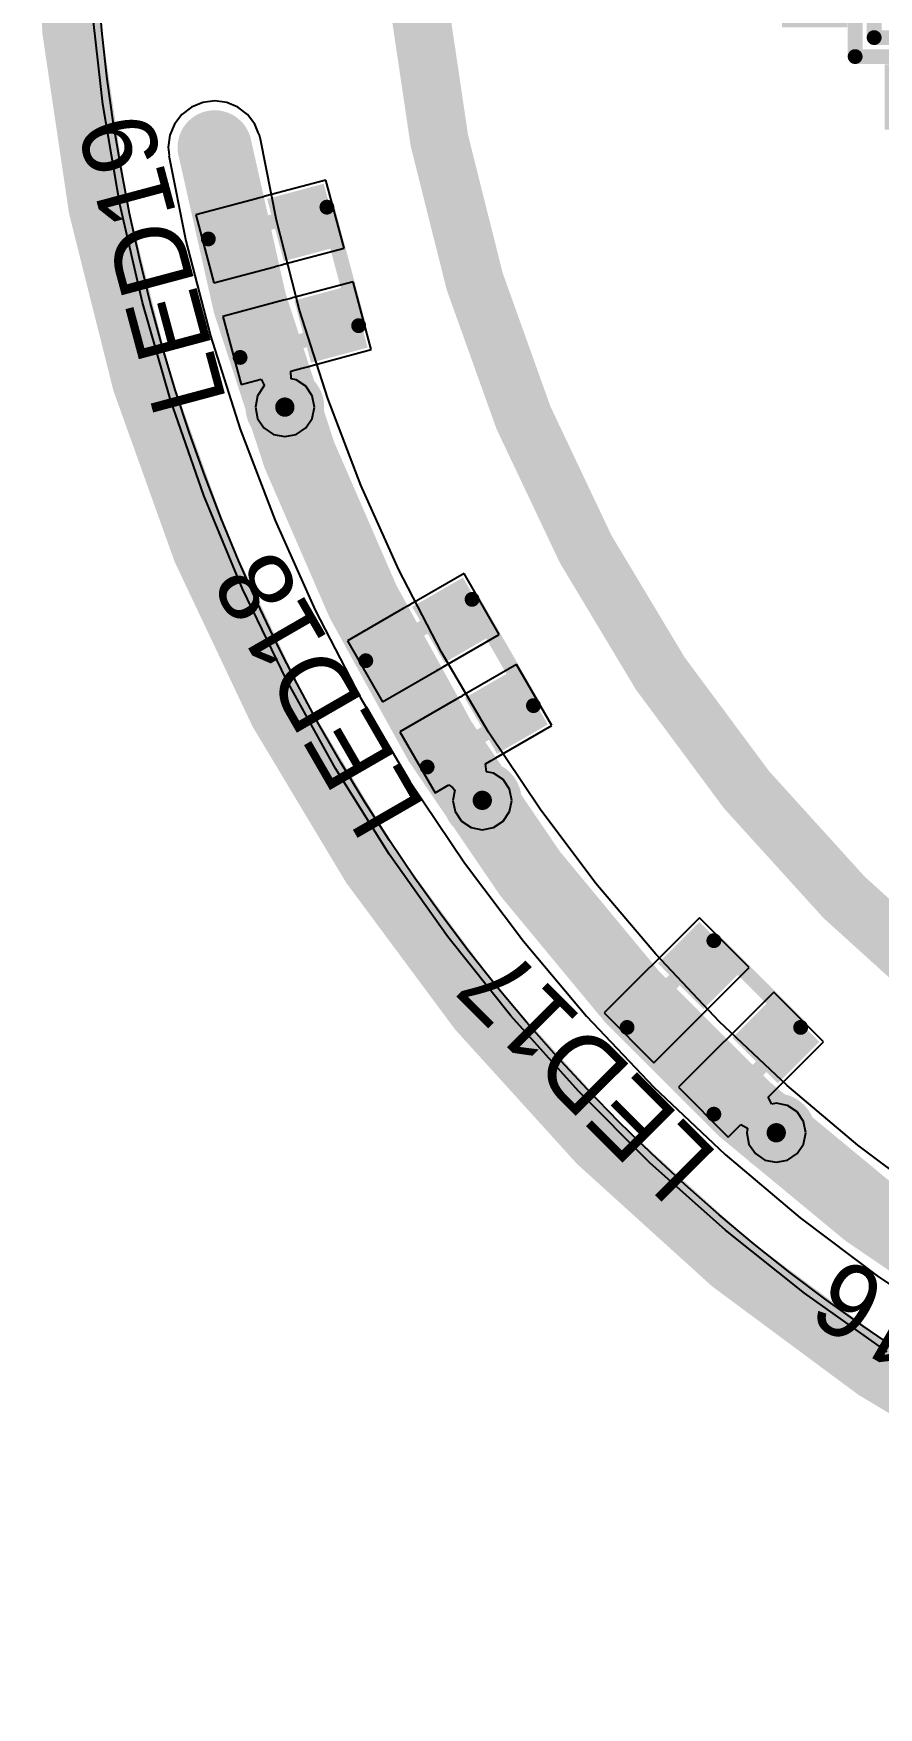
# Model space of a CAD drawing. Header units: millimetres. Extents: x 1.51 to 4.01, y 1.61 to 4.11.
# Drawn here: x 1.51 to 2.079, y 1.61 to 2.738 of the extents above; entities that cross this region are included whole.
import ezdxf

# ---------------------------------------------------------------- set-up
doc = ezdxf.new("R2010")
doc.units = ezdxf.units.MM
doc.header["$MEASUREMENT"] = 0
for name, color, linetype in [('BottomLayer', 5, 'Continuous'), ('BottomSolder', 6, 'Continuous'), ('InternalPlane1', 76, 'Continuous'), ('InternalPlane2', 16, 'Continuous'), ('Mechanical1', 6, 'Continuous'), ('Mechanical13', 56, 'Continuous'), ('Mechanical3', 76, 'Continuous'), ('MultiLayer', 9, 'Continuous'), ('TopLayer', 1, 'Continuous'), ('TopOverlay', 2, 'Continuous'), ('TopPaste', 8, 'Continuous'), ('TopSolder', 216, 'Continuous'), ('ViaHoleLayer', 16, 'Continuous')]:
    doc.layers.add(name, color=color, linetype=linetype)

# ---------------------------------------------------------------- blocks, each defined once
blk = doc.blocks.new('TQFP48_25')
at = {"layer": 'Mechanical13', "const_width": 0.01}
for points in [[(-0.1377953, -0.1377953), (-0.1377953, 0.1377953)], [(-0.1377953, 0.1377953), (0.1377953, 0.1377953)], [(0.1377953, -0.1377953), (0.1377953, 0.1377953)], [(-0.1377953, -0.1377953), (0.1377953, -0.1377953)]]:
    blk.add_lwpolyline(points, dxfattribs=at)
at = {"layer": 'Mechanical13', "const_width": 0.005}
for points in [[(-0.1402953, 0.1377953, 1), (-0.1352953, 0.1377953, 1)], [(-0.1402953, 0.1377953, 1), (-0.1352953, 0.1377953, 1)], [(0.1352953, 0.1377953, 1), (0.1402953, 0.1377953, 1)], [(0.1352953, 0.1377953, 1), (0.1402953, 0.1377953, 1)], [(-0.1402953, -0.1377953, 1), (-0.1352953, -0.1377953, 1)], [(-0.1402953, -0.1377953, 1), (-0.1352953, -0.1377953, 1)], [(0.1352953, -0.1377953, 1), (0.1402953, -0.1377953, 1)], [(0.1352953, -0.1377953, 1), (0.1402953, -0.1377953, 1)]]:
    blk.add_lwpolyline(points, format="xyb", close=True, dxfattribs=at)
at = {"layer": 'TopLayer'}
for points in [[(-0.116, 0.145), (-0.104, 0.145), (-0.116, 0.185), (-0.104, 0.185)], [(-0.096, 0.145), (-0.084, 0.145), (-0.096, 0.185), (-0.084, 0.185)], [(-0.076, 0.145), (-0.064, 0.145), (-0.076, 0.185), (-0.064, 0.185)], [(-0.056, 0.145), (-0.044, 0.145), (-0.056, 0.185), (-0.044, 0.185)], [(-0.036, 0.145), (-0.024, 0.145), (-0.036, 0.185), (-0.024, 0.185)], [(-0.016, 0.145), (-0.004, 0.145), (-0.016, 0.185), (-0.004, 0.185)], [(0.004, 0.145), (0.016, 0.145), (0.004, 0.185), (0.016, 0.185)], [(0.024, 0.145), (0.036, 0.145), (0.024, 0.185), (0.036, 0.185)], [(0.044, 0.145), (0.056, 0.145), (0.044, 0.185), (0.056, 0.185)], [(0.064, 0.145), (0.076, 0.145), (0.064, 0.185), (0.076, 0.185)], [(0.084, 0.145), (0.096, 0.145), (0.084, 0.185), (0.096, 0.185)], [(0.104, 0.145), (0.116, 0.145), (0.104, 0.185), (0.116, 0.185)], [(-0.145, 0.104), (-0.145, 0.116), (-0.185, 0.104), (-0.185, 0.116)], [(0.185, 0.104), (0.185, 0.116), (0.145, 0.104), (0.145, 0.116)], [(-0.145, 0.084), (-0.145, 0.096), (-0.185, 0.084), (-0.185, 0.096)], [(0.185, 0.084), (0.185, 0.096), (0.145, 0.084), (0.145, 0.096)], [(-0.145, 0.064), (-0.145, 0.076), (-0.185, 0.064), (-0.185, 0.076)], [(0.185, 0.064), (0.185, 0.076), (0.145, 0.064), (0.145, 0.076)], [(-0.145, 0.044), (-0.145, 0.056), (-0.185, 0.044), (-0.185, 0.056)], [(0.185, 0.044), (0.185, 0.056), (0.145, 0.044), (0.145, 0.056)], [(-0.145, 0.024), (-0.145, 0.036), (-0.185, 0.024), (-0.185, 0.036)], [(-0.0393701, -0.0393701), (0.0393701, -0.0393701), (-0.0393701, 0.0393701), (0.0393701, 0.0393701)], [(0.185, 0.024), (0.185, 0.036), (0.145, 0.024), (0.145, 0.036)], [(-0.145, 0.004), (-0.145, 0.016), (-0.185, 0.004), (-0.185, 0.016)], [(0.185, 0.004), (0.185, 0.016), (0.145, 0.004), (0.145, 0.016)], [(-0.145, -0.016), (-0.145, -0.004), (-0.185, -0.016), (-0.185, -0.004)], [(0.185, -0.016), (0.185, -0.004), (0.145, -0.016), (0.145, -0.004)], [(-0.145, -0.036), (-0.145, -0.024), (-0.185, -0.036), (-0.185, -0.024)], [(0.185, -0.036), (0.185, -0.024), (0.145, -0.036), (0.145, -0.024)], [(-0.145, -0.056), (-0.145, -0.044), (-0.185, -0.056), (-0.185, -0.044)], [(0.185, -0.056), (0.185, -0.044), (0.145, -0.056), (0.145, -0.044)], [(-0.145, -0.076), (-0.145, -0.064), (-0.185, -0.076), (-0.185, -0.064)], [(0.185, -0.076), (0.185, -0.064), (0.145, -0.076), (0.145, -0.064)], [(-0.145, -0.096), (-0.145, -0.084), (-0.185, -0.096), (-0.185, -0.084)], [(0.185, -0.096), (0.185, -0.084), (0.145, -0.096), (0.145, -0.084)], [(-0.145, -0.116), (-0.145, -0.104), (-0.185, -0.116), (-0.185, -0.104)], [(0.185, -0.116), (0.185, -0.104), (0.145, -0.116), (0.145, -0.104)], [(-0.116, -0.185), (-0.104, -0.185), (-0.116, -0.145), (-0.104, -0.145)], [(-0.096, -0.185), (-0.084, -0.185), (-0.096, -0.145), (-0.084, -0.145)], [(-0.076, -0.185), (-0.064, -0.185), (-0.076, -0.145), (-0.064, -0.145)], [(-0.056, -0.185), (-0.044, -0.185), (-0.056, -0.145), (-0.044, -0.145)], [(-0.036, -0.185), (-0.024, -0.185), (-0.036, -0.145), (-0.024, -0.145)], [(-0.016, -0.185), (-0.004, -0.185), (-0.016, -0.145), (-0.004, -0.145)], [(0.004, -0.185), (0.016, -0.185), (0.004, -0.145), (0.016, -0.145)], [(0.024, -0.185), (0.036, -0.185), (0.024, -0.145), (0.036, -0.145)], [(0.044, -0.185), (0.056, -0.185), (0.044, -0.145), (0.056, -0.145)], [(0.064, -0.185), (0.076, -0.185), (0.064, -0.145), (0.076, -0.145)], [(0.084, -0.185), (0.096, -0.185), (0.084, -0.145), (0.096, -0.145)], [(0.104, -0.185), (0.116, -0.185), (0.104, -0.145), (0.116, -0.145)]]:
    blk.add_solid(points, dxfattribs=at)
at = {"layer": 'TopOverlay', "const_width": 0.01}
for points in [[(-0.125, 0.085), (-0.085, 0.125)], [(-0.085, 0.125), (0.125, 0.125)], [(0.125, -0.125), (0.125, 0.125)], [(-0.125, -0.125), (-0.125, 0.085)], [(-0.125, -0.125), (0.125, -0.125)]]:
    blk.add_lwpolyline(points, dxfattribs=at)
at = {"layer": 'TopOverlay', "const_width": 0.005}
for points in [[(-0.0875, 0.125, 1), (-0.0825, 0.125, 1)], [(-0.0875, 0.125, 1), (-0.0825, 0.125, 1)], [(0.1225, 0.125, 1), (0.1275, 0.125, 1)], [(0.1225, 0.125, 1), (0.1275, 0.125, 1)], [(-0.1275, 0.085, 1), (-0.1225, 0.085, 1)], [(-0.1275, 0.085, 1), (-0.1225, 0.085, 1)], [(-0.1275, -0.125, 1), (-0.1225, -0.125, 1)], [(-0.1275, -0.125, 1), (-0.1225, -0.125, 1)], [(0.1225, -0.125, 1), (0.1275, -0.125, 1)], [(0.1225, -0.125, 1), (0.1275, -0.125, 1)]]:
    blk.add_lwpolyline(points, format="xyb", close=True, dxfattribs=at)
at = {"layer": 'TopPaste'}
for points in [[(-0.116, 0.145), (-0.104, 0.145), (-0.116, 0.185), (-0.104, 0.185)], [(-0.096, 0.145), (-0.084, 0.145), (-0.096, 0.185), (-0.084, 0.185)], [(-0.076, 0.145), (-0.064, 0.145), (-0.076, 0.185), (-0.064, 0.185)], [(-0.056, 0.145), (-0.044, 0.145), (-0.056, 0.185), (-0.044, 0.185)], [(-0.036, 0.145), (-0.024, 0.145), (-0.036, 0.185), (-0.024, 0.185)], [(-0.016, 0.145), (-0.004, 0.145), (-0.016, 0.185), (-0.004, 0.185)], [(0.004, 0.145), (0.016, 0.145), (0.004, 0.185), (0.016, 0.185)], [(0.024, 0.145), (0.036, 0.145), (0.024, 0.185), (0.036, 0.185)], [(0.044, 0.145), (0.056, 0.145), (0.044, 0.185), (0.056, 0.185)], [(0.064, 0.145), (0.076, 0.145), (0.064, 0.185), (0.076, 0.185)], [(0.084, 0.145), (0.096, 0.145), (0.084, 0.185), (0.096, 0.185)], [(0.104, 0.145), (0.116, 0.145), (0.104, 0.185), (0.116, 0.185)], [(-0.145, 0.104), (-0.145, 0.116), (-0.185, 0.104), (-0.185, 0.116)], [(0.185, 0.104), (0.185, 0.116), (0.145, 0.104), (0.145, 0.116)], [(-0.145, 0.084), (-0.145, 0.096), (-0.185, 0.084), (-0.185, 0.096)], [(0.185, 0.084), (0.185, 0.096), (0.145, 0.084), (0.145, 0.096)], [(-0.145, 0.064), (-0.145, 0.076), (-0.185, 0.064), (-0.185, 0.076)], [(0.185, 0.064), (0.185, 0.076), (0.145, 0.064), (0.145, 0.076)], [(-0.145, 0.044), (-0.145, 0.056), (-0.185, 0.044), (-0.185, 0.056)], [(0.185, 0.044), (0.185, 0.056), (0.145, 0.044), (0.145, 0.056)], [(-0.145, 0.024), (-0.145, 0.036), (-0.185, 0.024), (-0.185, 0.036)], [(-0.0393701, -0.0393701), (0.0393701, -0.0393701), (-0.0393701, 0.0393701), (0.0393701, 0.0393701)], [(0.185, 0.024), (0.185, 0.036), (0.145, 0.024), (0.145, 0.036)], [(-0.145, 0.004), (-0.145, 0.016), (-0.185, 0.004), (-0.185, 0.016)], [(0.185, 0.004), (0.185, 0.016), (0.145, 0.004), (0.145, 0.016)], [(-0.145, -0.016), (-0.145, -0.004), (-0.185, -0.016), (-0.185, -0.004)], [(0.185, -0.016), (0.185, -0.004), (0.145, -0.016), (0.145, -0.004)], [(-0.145, -0.036), (-0.145, -0.024), (-0.185, -0.036), (-0.185, -0.024)], [(0.185, -0.036), (0.185, -0.024), (0.145, -0.036), (0.145, -0.024)], [(-0.145, -0.056), (-0.145, -0.044), (-0.185, -0.056), (-0.185, -0.044)], [(0.185, -0.056), (0.185, -0.044), (0.145, -0.056), (0.145, -0.044)], [(-0.145, -0.076), (-0.145, -0.064), (-0.185, -0.076), (-0.185, -0.064)], [(0.185, -0.076), (0.185, -0.064), (0.145, -0.076), (0.145, -0.064)], [(-0.145, -0.096), (-0.145, -0.084), (-0.185, -0.096), (-0.185, -0.084)], [(0.185, -0.096), (0.185, -0.084), (0.145, -0.096), (0.145, -0.084)], [(-0.145, -0.116), (-0.145, -0.104), (-0.185, -0.116), (-0.185, -0.104)], [(0.185, -0.116), (0.185, -0.104), (0.145, -0.116), (0.145, -0.104)], [(-0.116, -0.185), (-0.104, -0.185), (-0.116, -0.145), (-0.104, -0.145)], [(-0.096, -0.185), (-0.084, -0.185), (-0.096, -0.145), (-0.084, -0.145)], [(-0.076, -0.185), (-0.064, -0.185), (-0.076, -0.145), (-0.064, -0.145)], [(-0.056, -0.185), (-0.044, -0.185), (-0.056, -0.145), (-0.044, -0.145)], [(-0.036, -0.185), (-0.024, -0.185), (-0.036, -0.145), (-0.024, -0.145)], [(-0.016, -0.185), (-0.004, -0.185), (-0.016, -0.145), (-0.004, -0.145)], [(0.004, -0.185), (0.016, -0.185), (0.004, -0.145), (0.016, -0.145)], [(0.024, -0.185), (0.036, -0.185), (0.024, -0.145), (0.036, -0.145)], [(0.044, -0.185), (0.056, -0.185), (0.044, -0.145), (0.056, -0.145)], [(0.064, -0.185), (0.076, -0.185), (0.064, -0.145), (0.076, -0.145)], [(0.084, -0.185), (0.096, -0.185), (0.084, -0.145), (0.096, -0.145)], [(0.104, -0.185), (0.116, -0.185), (0.104, -0.145), (0.116, -0.145)]]:
    blk.add_solid(points, dxfattribs=at)
at = {"layer": 'TopSolder'}
for points in [[(-0.118, 0.143), (-0.102, 0.143), (-0.118, 0.187), (-0.102, 0.187)], [(-0.098, 0.143), (-0.082, 0.143), (-0.098, 0.187), (-0.082, 0.187)], [(-0.078, 0.143), (-0.062, 0.143), (-0.078, 0.187), (-0.062, 0.187)], [(-0.058, 0.143), (-0.042, 0.143), (-0.058, 0.187), (-0.042, 0.187)], [(-0.038, 0.143), (-0.022, 0.143), (-0.038, 0.187), (-0.022, 0.187)], [(-0.018, 0.143), (-0.002, 0.143), (-0.018, 0.187), (-0.002, 0.187)], [(0.002, 0.143), (0.018, 0.143), (0.002, 0.187), (0.018, 0.187)], [(0.022, 0.143), (0.038, 0.143), (0.022, 0.187), (0.038, 0.187)], [(0.042, 0.143), (0.058, 0.143), (0.042, 0.187), (0.058, 0.187)], [(0.062, 0.143), (0.078, 0.143), (0.062, 0.187), (0.078, 0.187)], [(0.082, 0.143), (0.098, 0.143), (0.082, 0.187), (0.098, 0.187)], [(0.102, 0.143), (0.118, 0.143), (0.102, 0.187), (0.118, 0.187)], [(-0.143, 0.102), (-0.143, 0.118), (-0.187, 0.102), (-0.187, 0.118)], [(0.187, 0.102), (0.187, 0.118), (0.143, 0.102), (0.143, 0.118)], [(-0.143, 0.082), (-0.143, 0.098), (-0.187, 0.082), (-0.187, 0.098)], [(0.187, 0.082), (0.187, 0.098), (0.143, 0.082), (0.143, 0.098)], [(-0.143, 0.062), (-0.143, 0.078), (-0.187, 0.062), (-0.187, 0.078)], [(0.187, 0.062), (0.187, 0.078), (0.143, 0.062), (0.143, 0.078)], [(-0.143, 0.042), (-0.143, 0.058), (-0.187, 0.042), (-0.187, 0.058)], [(0.187, 0.042), (0.187, 0.058), (0.143, 0.042), (0.143, 0.058)], [(-0.143, 0.022), (-0.143, 0.038), (-0.187, 0.022), (-0.187, 0.038)], [(-0.0433701, -0.0433701), (0.0433701, -0.0433701), (-0.0433701, 0.0433701), (0.0433701, 0.0433701)], [(0.187, 0.022), (0.187, 0.038), (0.143, 0.022), (0.143, 0.038)], [(-0.143, 0.002), (-0.143, 0.018), (-0.187, 0.002), (-0.187, 0.018)], [(0.187, 0.002), (0.187, 0.018), (0.143, 0.002), (0.143, 0.018)], [(-0.143, -0.018), (-0.143, -0.002), (-0.187, -0.018), (-0.187, -0.002)], [(0.187, -0.018), (0.187, -0.002), (0.143, -0.018), (0.143, -0.002)], [(-0.143, -0.038), (-0.143, -0.022), (-0.187, -0.038), (-0.187, -0.022)], [(0.187, -0.038), (0.187, -0.022), (0.143, -0.038), (0.143, -0.022)], [(-0.143, -0.058), (-0.143, -0.042), (-0.187, -0.058), (-0.187, -0.042)], [(0.187, -0.058), (0.187, -0.042), (0.143, -0.058), (0.143, -0.042)], [(-0.143, -0.078), (-0.143, -0.062), (-0.187, -0.078), (-0.187, -0.062)], [(0.187, -0.078), (0.187, -0.062), (0.143, -0.078), (0.143, -0.062)], [(-0.143, -0.098), (-0.143, -0.082), (-0.187, -0.098), (-0.187, -0.082)], [(0.187, -0.098), (0.187, -0.082), (0.143, -0.098), (0.143, -0.082)], [(-0.143, -0.118), (-0.143, -0.102), (-0.187, -0.118), (-0.187, -0.102)], [(0.187, -0.118), (0.187, -0.102), (0.143, -0.118), (0.143, -0.102)], [(-0.118, -0.187), (-0.102, -0.187), (-0.118, -0.143), (-0.102, -0.143)], [(-0.098, -0.187), (-0.082, -0.187), (-0.098, -0.143), (-0.082, -0.143)], [(-0.078, -0.187), (-0.062, -0.187), (-0.078, -0.143), (-0.062, -0.143)], [(-0.058, -0.187), (-0.042, -0.187), (-0.058, -0.143), (-0.042, -0.143)], [(-0.038, -0.187), (-0.022, -0.187), (-0.038, -0.143), (-0.022, -0.143)], [(-0.018, -0.187), (-0.002, -0.187), (-0.018, -0.143), (-0.002, -0.143)], [(0.002, -0.187), (0.018, -0.187), (0.002, -0.143), (0.018, -0.143)], [(0.022, -0.187), (0.038, -0.187), (0.022, -0.143), (0.038, -0.143)], [(0.042, -0.187), (0.058, -0.187), (0.042, -0.143), (0.058, -0.143)], [(0.062, -0.187), (0.078, -0.187), (0.062, -0.143), (0.078, -0.143)], [(0.082, -0.187), (0.098, -0.187), (0.082, -0.143), (0.098, -0.143)], [(0.102, -0.187), (0.118, -0.187), (0.102, -0.143), (0.118, -0.143)]]:
    blk.add_solid(points, dxfattribs=at)
blk = doc.blocks.new('LTSN_N213EGBW_43')
at = {"layer": 'Mechanical13', "const_width": 0.01}
for points in [[(-0.0413386, 0.0413386), (-0.0413386, -0.0413386)], [(-0.0413386, 0.0413386), (0.0413386, 0.0413386)], [(0.0413386, 0.0413386), (0.0413386, -0.0413386)], [(-0.0413386, -0.0413386), (0.0413386, -0.0413386)]]:
    blk.add_lwpolyline(points, dxfattribs=at)
at = {"layer": 'Mechanical13', "const_width": 0.005}
for points in [[(-0.0438386, 0.0413386, 1), (-0.0388386, 0.0413386, 1)], [(-0.0438386, 0.0413386, 1), (-0.0388386, 0.0413386, 1)], [(0.0388386, 0.0413386, 1), (0.0438386, 0.0413386, 1)], [(0.0388386, 0.0413386, 1), (0.0438386, 0.0413386, 1)], [(-0.0438386, -0.0413386, 1), (-0.0388386, -0.0413386, 1)], [(-0.0438386, -0.0413386, 1), (-0.0388386, -0.0413386, 1)], [(0.0388386, -0.0413386, 1), (0.0438386, -0.0413386, 1)], [(0.0388386, -0.0413386, 1), (0.0438386, -0.0413386, 1)]]:
    blk.add_lwpolyline(points, format="xyb", close=True, dxfattribs=at)
at = {"layer": 'TopLayer'}
for points in [[(-0.03937, 0.0177166), (-0.007874, 0.0177166), (-0.03937, 0.0531496), (-0.007874, 0.0531496)], [(0.03937, 0.0531496), (0.007874, 0.0531496), (0.03937, 0.0177166), (0.007874, 0.0177166)], [(-0.007874, -0.0177166), (-0.03937, -0.0177166), (-0.007874, -0.0531496), (-0.03937, -0.0531496)], [(0.03937, -0.0177166), (0.007874, -0.0177166), (0.03937, -0.0531496), (0.007874, -0.0531496)]]:
    blk.add_solid(points, dxfattribs=at)
at = {"layer": 'TopPaste'}
for points in [[(-0.03937, 0.0177166), (-0.007874, 0.0177166), (-0.03937, 0.0531496), (-0.007874, 0.0531496)], [(0.03937, 0.0531496), (0.007874, 0.0531496), (0.03937, 0.0177166), (0.007874, 0.0177166)], [(-0.007874, -0.0177166), (-0.03937, -0.0177166), (-0.007874, -0.0531496), (-0.03937, -0.0531496)], [(0.03937, -0.0177166), (0.007874, -0.0177166), (0.03937, -0.0531496), (0.007874, -0.0531496)]]:
    blk.add_solid(points, dxfattribs=at)
at = {"layer": 'TopSolder'}
for points in [[(-0.04337, 0.0137166), (-0.003874, 0.0137166), (-0.04337, 0.0571496), (-0.003874, 0.0571496)], [(0.04337, 0.0571496), (0.003874, 0.0571496), (0.04337, 0.0137166), (0.003874, 0.0137166)], [(-0.003874, -0.0137166), (-0.04337, -0.0137166), (-0.003874, -0.0571496), (-0.04337, -0.0571496)], [(0.04337, -0.0137166), (0.003874, -0.0137166), (0.04337, -0.0571496), (0.003874, -0.0571496)]]:
    blk.add_solid(points, dxfattribs=at)
blk = doc.blocks.new('LTSN_N213EGBW_44')
at = {"layer": 'Mechanical13', "const_width": 0.01}
for points in [[(-0.0413386, 0.0413386), (-0.0413386, -0.0413386)], [(-0.0413386, 0.0413386), (0.0413386, 0.0413386)], [(0.0413386, 0.0413386), (0.0413386, -0.0413386)], [(-0.0413386, -0.0413386), (0.0413386, -0.0413386)]]:
    blk.add_lwpolyline(points, dxfattribs=at)
at = {"layer": 'Mechanical13', "const_width": 0.005}
for points in [[(-0.0438386, 0.0413386, 1), (-0.0388386, 0.0413386, 1)], [(-0.0438386, 0.0413386, 1), (-0.0388386, 0.0413386, 1)], [(0.0388386, 0.0413386, 1), (0.0438386, 0.0413386, 1)], [(0.0388386, 0.0413386, 1), (0.0438386, 0.0413386, 1)], [(-0.0438386, -0.0413386, 1), (-0.0388386, -0.0413386, 1)], [(-0.0438386, -0.0413386, 1), (-0.0388386, -0.0413386, 1)], [(0.0388386, -0.0413386, 1), (0.0438386, -0.0413386, 1)], [(0.0388386, -0.0413386, 1), (0.0438386, -0.0413386, 1)]]:
    blk.add_lwpolyline(points, format="xyb", close=True, dxfattribs=at)
at = {"layer": 'TopLayer'}
for points in [[(-0.03937, 0.0177166), (-0.007874, 0.0177166), (-0.03937, 0.0531496), (-0.007874, 0.0531496)], [(0.03937, 0.0531496), (0.007874, 0.0531496), (0.03937, 0.0177166), (0.007874, 0.0177166)], [(-0.007874, -0.0177166), (-0.03937, -0.0177166), (-0.007874, -0.0531496), (-0.03937, -0.0531496)], [(0.03937, -0.0177166), (0.007874, -0.0177166), (0.03937, -0.0531496), (0.007874, -0.0531496)]]:
    blk.add_solid(points, dxfattribs=at)
at = {"layer": 'TopPaste'}
for points in [[(-0.03937, 0.0177166), (-0.007874, 0.0177166), (-0.03937, 0.0531496), (-0.007874, 0.0531496)], [(0.03937, 0.0531496), (0.007874, 0.0531496), (0.03937, 0.0177166), (0.007874, 0.0177166)], [(-0.007874, -0.0177166), (-0.03937, -0.0177166), (-0.007874, -0.0531496), (-0.03937, -0.0531496)], [(0.03937, -0.0177166), (0.007874, -0.0177166), (0.03937, -0.0531496), (0.007874, -0.0531496)]]:
    blk.add_solid(points, dxfattribs=at)
at = {"layer": 'TopSolder'}
for points in [[(-0.04337, 0.0137166), (-0.003874, 0.0137166), (-0.04337, 0.0571496), (-0.003874, 0.0571496)], [(0.04337, 0.0571496), (0.003874, 0.0571496), (0.04337, 0.0137166), (0.003874, 0.0137166)], [(-0.003874, -0.0137166), (-0.04337, -0.0137166), (-0.003874, -0.0571496), (-0.04337, -0.0571496)], [(0.04337, -0.0137166), (0.003874, -0.0137166), (0.04337, -0.0571496), (0.003874, -0.0571496)]]:
    blk.add_solid(points, dxfattribs=at)
blk = doc.blocks.new('LTSN_N213EGBW_45')
at = {"layer": 'Mechanical13', "const_width": 0.01}
for points in [[(-0.0413386, 0.0413386), (-0.0413386, -0.0413386)], [(-0.0413386, 0.0413386), (0.0413386, 0.0413386)], [(0.0413386, 0.0413386), (0.0413386, -0.0413386)], [(-0.0413386, -0.0413386), (0.0413386, -0.0413386)]]:
    blk.add_lwpolyline(points, dxfattribs=at)
at = {"layer": 'Mechanical13', "const_width": 0.005}
for points in [[(-0.0438386, 0.0413386, 1), (-0.0388386, 0.0413386, 1)], [(-0.0438386, 0.0413386, 1), (-0.0388386, 0.0413386, 1)], [(0.0388386, 0.0413386, 1), (0.0438386, 0.0413386, 1)], [(0.0388386, 0.0413386, 1), (0.0438386, 0.0413386, 1)], [(-0.0438386, -0.0413386, 1), (-0.0388386, -0.0413386, 1)], [(-0.0438386, -0.0413386, 1), (-0.0388386, -0.0413386, 1)], [(0.0388386, -0.0413386, 1), (0.0438386, -0.0413386, 1)], [(0.0388386, -0.0413386, 1), (0.0438386, -0.0413386, 1)]]:
    blk.add_lwpolyline(points, format="xyb", close=True, dxfattribs=at)
at = {"layer": 'TopLayer'}
for points in [[(-0.03937, 0.0177166), (-0.007874, 0.0177166), (-0.03937, 0.0531496), (-0.007874, 0.0531496)], [(0.03937, 0.0531496), (0.007874, 0.0531496), (0.03937, 0.0177166), (0.007874, 0.0177166)], [(-0.007874, -0.0177166), (-0.03937, -0.0177166), (-0.007874, -0.0531496), (-0.03937, -0.0531496)], [(0.03937, -0.0177166), (0.007874, -0.0177166), (0.03937, -0.0531496), (0.007874, -0.0531496)]]:
    blk.add_solid(points, dxfattribs=at)
at = {"layer": 'TopPaste'}
for points in [[(-0.03937, 0.0177166), (-0.007874, 0.0177166), (-0.03937, 0.0531496), (-0.007874, 0.0531496)], [(0.03937, 0.0531496), (0.007874, 0.0531496), (0.03937, 0.0177166), (0.007874, 0.0177166)], [(-0.007874, -0.0177166), (-0.03937, -0.0177166), (-0.007874, -0.0531496), (-0.03937, -0.0531496)], [(0.03937, -0.0177166), (0.007874, -0.0177166), (0.03937, -0.0531496), (0.007874, -0.0531496)]]:
    blk.add_solid(points, dxfattribs=at)
at = {"layer": 'TopSolder'}
for points in [[(-0.04337, 0.0137166), (-0.003874, 0.0137166), (-0.04337, 0.0571496), (-0.003874, 0.0571496)], [(0.04337, 0.0571496), (0.003874, 0.0571496), (0.04337, 0.0137166), (0.003874, 0.0137166)], [(-0.003874, -0.0137166), (-0.04337, -0.0137166), (-0.003874, -0.0571496), (-0.04337, -0.0571496)], [(0.04337, -0.0137166), (0.003874, -0.0137166), (0.04337, -0.0571496), (0.003874, -0.0571496)]]:
    blk.add_solid(points, dxfattribs=at)

msp = doc.modelspace()

# ---------------------------------------------------------------- linework, layer by layer
at = {"layer": 'BottomLayer'}
for p, q in [((1.5564354, 2.6900851), (1.5488017, 2.7578367)), ((1.5678562, 2.6228675), (1.5564354, 2.6900851)), ((1.6161022, 2.688135), (1.6096265, 2.6831661)), ((1.6236434, 2.6912587), (1.6161022, 2.688135)), ((1.631736, 2.6923241), (1.6236434, 2.6912587)), ((1.6398286, 2.6912587), (1.631736, 2.6923241)), ((1.6473698, 2.688135), (1.6398286, 2.6912587)), ((1.6538455, 2.6831661), (1.6473698, 2.688135)), ((1.6046576, 2.6766904), (1.6015339, 2.6691492)), ((1.6096265, 2.6831661), (1.6046576, 2.6766904)), ((1.6588144, 2.6766904), (1.6538455, 2.6831661)), ((1.661134, 2.6710904), (1.6588144, 2.6766904)), ((1.6015339, 2.6691492), (1.6004685, 2.6610566)), ((1.6619382, 2.6691492), (1.661134, 2.6710904)), ((1.6624965, 2.6664804), (1.6619382, 2.6691492)), ((1.6624963, 2.6664803), (1.6624965, 2.6664804)), ((1.6733377, 2.6119764), (1.6624963, 2.6664803)), ((1.6004685, 2.6610566), (1.6011779, 2.6556684)), ((1.6011779, 2.6556684), (1.6009311, 2.6556249)), ((1.6009311, 2.6556249), (1.6123808, 2.5980634)), ((1.5830274, 2.5563982), (1.5678562, 2.6228675)), ((1.6889541, 2.551437), (1.6733377, 2.6119764)), ((1.6123808, 2.5980634), (1.6288731, 2.534128)), ((1.6019025, 2.4908811), (1.5830274, 2.5563982)), ((1.7079403, 2.4918684), (1.6889541, 2.551437)), ((1.6288731, 2.534128), (1.6489244, 2.4712178)), ((1.6244213, 2.426526), (1.6019025, 2.4908811)), ((1.7302367, 2.4334581), (1.7079403, 2.4918684)), ((1.6489244, 2.4712178), (1.6724715, 2.4095309)), ((1.6505125, 2.3635365), (1.6244213, 2.426526)), ((1.7557731, 2.3763898), (1.7302367, 2.4334581)), ((1.6724715, 2.4095309), (1.6994404, 2.3492614)), ((1.7844691, 2.3208432), (1.7557731, 2.3763898)), ((1.6800949, 2.302108), (1.6505125, 2.3635365)), ((1.6994404, 2.3492614), (1.7297462, 2.2905988)), ((1.8162346, 2.2669929), (1.7844691, 2.3208432)), ((1.7130754, 2.2424342), (1.6800949, 2.302108)), ((1.7297462, 2.2905988), (1.7632935, 2.2337278)), ((1.8509695, 2.2150085), (1.8162346, 2.2669929)), ((1.7493491, 2.1847049), (1.7130754, 2.2424342)), ((1.7632935, 2.2337278), (1.7999769, 2.1788273)), ((1.8885645, 2.1650534), (1.8509695, 2.2150085)), ((1.7888033, 2.1290994), (1.7493491, 2.1847049)), ((1.7999769, 2.1788273), (1.8396808, 2.12607)), ((1.9289014, 2.1172849), (1.8885645, 2.1650534)), ((1.8313137, 2.0757932), (1.7888033, 2.1290994)), ((1.8396808, 2.12607), (1.8822804, 2.0756219)), ((1.9718533, 2.0718533), (1.9289014, 2.1172849)), ((1.8767443, 2.0249563), (1.8313137, 2.0757932)), ((1.8822804, 2.0756219), (1.9276417, 2.0276417)), ((2.0172849, 2.0289014), (1.9718533, 2.0718533)), ((1.9249554, 1.9767451), (1.8767443, 2.0249563)), ((1.9276417, 2.0276417), (1.9756219, 1.9822804)), ((2.0650534, 1.9885645), (2.0172849, 2.0289014)), ((2.1150085, 1.9509695), (2.0650534, 1.9885645)), ((1.9757932, 1.9313137), (1.9249554, 1.9767451)), ((1.9756219, 1.9822804), (2.02607, 1.9396808)), ((2.0290997, 1.8888032), (1.9757932, 1.9313137)), ((2.02607, 1.9396808), (2.0788273, 1.8999769)), ((2.0788273, 1.8999769), (2.1337278, 1.8632935)), ((2.0847041, 1.8493497), (2.0290997, 1.8888032))]:
    msp.add_line(p, q, dxfattribs=at)
at = {"layer": 'BottomLayer', "const_width": 0.05}
msp.add_lwpolyline([(2.5610566, 1.731736, -0.3152987888790466), (1.631736, 2.6610566)], format="xyb", dxfattribs=at)
at = {"layer": 'BottomLayer'}
for points, const_width in [([(1.619236, 2.6610566, 1), (1.644236, 2.6610566, 1)], 0.025), ([(1.67225, 2.486, 1), (1.68575, 2.486, 1)], 0.0135), ([(1.80525, 2.221, 1), (1.81875, 2.221, 1)], 0.0135), ([(2.00325, 1.997, 1), (2.01675, 1.997, 1)], 0.0135)]:
    msp.add_lwpolyline(points, format="xyb", close=True, dxfattribs=dict(at, const_width=const_width))
at = {"layer": 'BottomSolder', "const_width": 0.0175}
for points in [[(1.67025, 2.486, 1), (1.68775, 2.486, 1)], [(1.80325, 2.221, 1), (1.82075, 2.221, 1)], [(2.00125, 1.997, 1), (2.01875, 1.997, 1)]]:
    msp.add_lwpolyline(points, format="xyb", close=True, dxfattribs=at)
at = {"layer": 'InternalPlane1'}
for p, q in [((1.5558976, 2.7375548), (1.5531822, 2.7680972)), ((1.5593859, 2.7070909), (1.5558976, 2.7375548)), ((1.5636448, 2.6767251), (1.5593859, 2.7070909)), ((1.5686716, 2.646477), (1.5636448, 2.6767251)), ((1.5744631, 2.616366), (1.5686716, 2.646477)), ((1.5810154, 2.5864113), (1.5744631, 2.616366)), ((1.5883245, 2.5566322), (1.5810154, 2.5864113)), ((1.5963857, 2.5270478), (1.5883245, 2.5566322)), ((1.6051937, 2.4976772), (1.5963857, 2.5270478)), ((1.6147429, 2.4685391), (1.6051937, 2.4976772)), ((1.6250272, 2.4396523), (1.6147429, 2.4685391)), ((1.63604, 2.4110352), (1.6250272, 2.4396523)), ((1.6477742, 2.3827063), (1.63604, 2.4110352)), ((1.6602223, 2.3546838), (1.6477742, 2.3827063)), ((1.6733763, 2.3269856), (1.6602223, 2.3546838)), ((1.6872277, 2.2996296), (1.6733763, 2.3269856)), ((1.7017677, 2.2726332), (1.6872277, 2.2996296)), ((1.7169869, 2.2460138), (1.7017677, 2.2726332)), ((1.7328756, 2.2197885), (1.7169869, 2.2460138)), ((1.7494235, 2.1939741), (1.7328756, 2.2197885)), ((1.7666201, 2.1685872), (1.7494235, 2.1939741)), ((1.7844542, 2.143644), (1.7666201, 2.1685872)), ((1.8029146, 2.1191607), (1.7844542, 2.143644)), ((1.8219892, 2.0951529), (1.8029146, 2.1191607)), ((1.8416659, 2.071636), (1.8219892, 2.0951529)), ((1.861932, 2.0486251), (1.8416659, 2.071636)), ((1.8827745, 2.026135), (1.861932, 2.0486251)), ((1.9041801, 2.0041801), (1.8827745, 2.026135)), ((1.926135, 1.9827745), (1.9041801, 2.0041801)), ((1.9486251, 1.961932), (1.926135, 1.9827745)), ((1.971636, 1.9416659), (1.9486251, 1.961932)), ((1.9951529, 1.9219892), (1.971636, 1.9416659)), ((2.0191607, 1.9029146), (1.9951529, 1.9219892)), ((2.043644, 1.8844542), (2.0191607, 1.9029146)), ((2.0685872, 1.8666201), (2.043644, 1.8844542)), ((2.0939741, 1.8494235), (2.0685872, 1.8666201))]:
    msp.add_line(p, q, dxfattribs=at)
at = {"layer": 'InternalPlane1', "const_width": 0.04}
msp.add_lwpolyline([(2.76, 1.629685, -0.414213562372877), (1.529685, 2.86)], format="xyb", dxfattribs=at)
at = {"layer": 'InternalPlane1', "const_width": 0.0265}
for points in [[(1.66575, 2.486, 1), (1.69225, 2.486, 1)], [(1.79875, 2.221, 1), (1.82525, 2.221, 1)], [(1.99675, 1.997, 1), (2.02325, 1.997, 1)]]:
    msp.add_lwpolyline(points, format="xyb", close=True, dxfattribs=at)
at = {"layer": 'InternalPlane2'}
for p, q in [((1.5558976, 2.7375548), (1.5531822, 2.7680972)), ((1.5593859, 2.7070909), (1.5558976, 2.7375548)), ((1.5636448, 2.6767251), (1.5593859, 2.7070909)), ((1.5686716, 2.646477), (1.5636448, 2.6767251)), ((1.5744631, 2.616366), (1.5686716, 2.646477)), ((1.5810154, 2.5864113), (1.5744631, 2.616366)), ((1.5883245, 2.5566322), (1.5810154, 2.5864113)), ((1.5963857, 2.5270478), (1.5883245, 2.5566322)), ((1.6051937, 2.4976772), (1.5963857, 2.5270478)), ((1.6147429, 2.4685391), (1.6051937, 2.4976772)), ((1.6250272, 2.4396523), (1.6147429, 2.4685391)), ((1.63604, 2.4110352), (1.6250272, 2.4396523)), ((1.6477742, 2.3827063), (1.63604, 2.4110352)), ((1.6602223, 2.3546838), (1.6477742, 2.3827063)), ((1.6733763, 2.3269856), (1.6602223, 2.3546838)), ((1.6872277, 2.2996296), (1.6733763, 2.3269856)), ((1.7017677, 2.2726332), (1.6872277, 2.2996296)), ((1.7169869, 2.2460138), (1.7017677, 2.2726332)), ((1.7328756, 2.2197885), (1.7169869, 2.2460138)), ((1.7494235, 2.1939741), (1.7328756, 2.2197885)), ((1.7666201, 2.1685872), (1.7494235, 2.1939741)), ((1.7844542, 2.143644), (1.7666201, 2.1685872)), ((1.8029146, 2.1191607), (1.7844542, 2.143644)), ((1.8219892, 2.0951529), (1.8029146, 2.1191607)), ((1.8416659, 2.071636), (1.8219892, 2.0951529)), ((1.861932, 2.0486251), (1.8416659, 2.071636)), ((1.8827745, 2.026135), (1.861932, 2.0486251)), ((1.9041801, 2.0041801), (1.8827745, 2.026135)), ((1.926135, 1.9827745), (1.9041801, 2.0041801)), ((1.9486251, 1.961932), (1.926135, 1.9827745)), ((1.971636, 1.9416659), (1.9486251, 1.961932)), ((1.9951529, 1.9219892), (1.971636, 1.9416659)), ((2.0191607, 1.9029146), (1.9951529, 1.9219892)), ((2.043644, 1.8844542), (2.0191607, 1.9029146)), ((2.0685872, 1.8666201), (2.043644, 1.8844542)), ((2.0939741, 1.8494235), (2.0685872, 1.8666201))]:
    msp.add_line(p, q, dxfattribs=at)
at = {"layer": 'InternalPlane2', "const_width": 0.04}
msp.add_lwpolyline([(2.76, 1.629685, -0.414213562372877), (1.529685, 2.86)], format="xyb", dxfattribs=at)
at = {"layer": 'InternalPlane2', "const_width": 0.0265}
for points in [[(1.66575, 2.486, 1), (1.69225, 2.486, 1)], [(1.79875, 2.221, 1), (1.82525, 2.221, 1)], [(1.99675, 1.997, 1), (2.02325, 1.997, 1)]]:
    msp.add_lwpolyline(points, format="xyb", close=True, dxfattribs=at)
at = {"layer": 'Mechanical1', "const_width": 0.01}
msp.add_lwpolyline([(3.990315, 2.86, 1), (1.529685, 2.86, 1)], format="xyb", close=True, dxfattribs=at)
at = {"layer": 'Mechanical3', "const_width": 0.0393701}
msp.add_lwpolyline([(3.756063, 2.86, 1), (1.763937, 2.86, 1)], format="xyb", close=True, dxfattribs=at)
at = {"layer": 'MultiLayer', "const_width": 0.0135}
for points in [[(1.67225, 2.486, 1), (1.68575, 2.486, 1)], [(1.80525, 2.221, 1), (1.81875, 2.221, 1)], [(2.00325, 1.997, 1), (2.01675, 1.997, 1)]]:
    msp.add_lwpolyline(points, format="xyb", close=True, dxfattribs=at)
at = {"layer": 'TopLayer'}
for p, q in [((1.5564354, 2.6900851), (1.5488017, 2.7578367)), ((1.5678562, 2.6228675), (1.5564354, 2.6900851)), ((1.706602, 2.6389791), (1.6657975, 2.6280456)), ((1.7188785, 2.5931623), (1.706602, 2.6389791)), ((1.5830274, 2.5563982), (1.5678562, 2.6228675)), ((1.6597584, 2.6264274), (1.6189539, 2.6154938)), ((1.6609678, 2.6267515), (1.6597584, 2.6264274)), ((1.6645881, 2.6277216), (1.6609678, 2.6267515)), ((1.6657975, 2.6280456), (1.6645881, 2.6277216)), ((1.6189539, 2.6154938), (1.6312304, 2.569677)), ((1.678074, 2.5822287), (1.7188785, 2.5931623)), ((1.6312304, 2.569677), (1.6720349, 2.5806106)), ((1.6720349, 2.5806106), (1.6732443, 2.5809345)), ((1.6732443, 2.5809345), (1.6768646, 2.5819046)), ((1.6768646, 2.5819046), (1.678074, 2.5822287)), ((1.7249436, 2.5705276), (1.6841391, 2.5595941)), ((1.7372201, 2.5247108), (1.7249436, 2.5705276)), ((1.6019025, 2.4908811), (1.5830274, 2.5563982)), ((1.6781, 2.5579759), (1.6372955, 2.5470423)), ((1.6793094, 2.5583), (1.6781, 2.5579759)), ((1.6829297, 2.5592701), (1.6793094, 2.5583)), ((1.6841391, 2.5595941), (1.6829297, 2.5592701)), ((1.6372955, 2.5470423), (1.649572, 2.5012255)), ((1.6964156, 2.5137772), (1.7372201, 2.5247108)), ((1.649572, 2.5012255), (1.6631211, 2.504856)), ((1.6631211, 2.504856), (1.6652126, 2.50024)), ((1.6830039, 2.5101836), (1.6903765, 2.5121591)), ((1.6831719, 2.5050522), (1.6830039, 2.5101836)), ((1.6866085, 2.5043686), (1.6831719, 2.5050522)), ((1.6930587, 2.5000587), (1.6866085, 2.5043686)), ((1.6903765, 2.5121591), (1.6915859, 2.512483)), ((1.6915859, 2.512483), (1.6952062, 2.5134531)), ((1.6952062, 2.5134531), (1.6964156, 2.5137772)), ((1.6606314, 2.4936085), (1.659118, 2.486)), ((1.6649413, 2.5000587), (1.6606314, 2.4936085)), ((1.6652126, 2.50024), (1.6649413, 2.5000587)), ((1.6973686, 2.4936085), (1.6930587, 2.5000587)), ((1.698882, 2.486), (1.6973686, 2.4936085)), ((1.6244213, 2.426526), (1.6019025, 2.4908811)), ((1.659118, 2.486), (1.6606314, 2.4783915)), ((1.6973686, 2.4783915), (1.698882, 2.486)), ((1.6606314, 2.4783915), (1.6649413, 2.4719413)), ((1.6649413, 2.4719413), (1.6713915, 2.4676314)), ((1.6866085, 2.4676314), (1.6930587, 2.4719413)), ((1.6930587, 2.4719413), (1.6973686, 2.4783915)), ((1.6713915, 2.4676314), (1.679, 2.466118)), ((1.679, 2.466118), (1.6866085, 2.4676314)), ((1.6505125, 2.3635365), (1.6244213, 2.426526)), ((1.7997001, 2.3738707), (1.7631158, 2.3527488)), ((1.8234166, 2.3327925), (1.7997001, 2.3738707)), ((1.6800949, 2.302108), (1.6505125, 2.3635365)), ((1.7587855, 2.3502487), (1.7211169, 2.3285007)), ((1.7620313, 2.3521228), (1.7587855, 2.3502487)), ((1.7631158, 2.3527488), (1.7620313, 2.3521228)), ((1.7211169, 2.3285007), (1.7448334, 2.2874225)), ((1.785748, 2.3110445), (1.8234166, 2.3327925)), ((1.7130754, 2.2424342), (1.6800949, 2.302108)), ((1.7448334, 2.2874225), (1.7814177, 2.3085444)), ((1.7814177, 2.3085444), (1.7825022, 2.3091704)), ((1.7825022, 2.3091704), (1.785748, 2.3110445)), ((1.8351332, 2.3124987), (1.7985489, 2.2913768)), ((1.8588497, 2.2714205), (1.8351332, 2.3124987)), ((1.7974644, 2.2907508), (1.7942186, 2.2888767)), ((1.7985489, 2.2913768), (1.7974644, 2.2907508)), ((1.7942186, 2.2888767), (1.75655, 2.2671287)), ((1.8211811, 2.2496725), (1.8588497, 2.2714205)), ((1.75655, 2.2671287), (1.7802665, 2.2260505)), ((1.8140717, 2.2455679), (1.8179353, 2.2477984)), ((1.814942, 2.2402968), (1.8140717, 2.2455679)), ((1.8179353, 2.2477984), (1.8211811, 2.2496725)), ((1.7493491, 2.1847049), (1.7130754, 2.2424342)), ((1.8196085, 2.2393686), (1.814942, 2.2402968)), ((1.8260587, 2.2350587), (1.8196085, 2.2393686)), ((1.8303686, 2.2286085), (1.8260587, 2.2350587)), ((1.7802665, 2.2260505), (1.7894695, 2.2313639)), ((1.7894695, 2.2313639), (1.7919583, 2.2297161)), ((1.7919583, 2.2297161), (1.7934931, 2.2279133)), ((1.7934931, 2.2279133), (1.792118, 2.221)), ((1.831882, 2.221), (1.8303686, 2.2286085)), ((1.792118, 2.221), (1.7936314, 2.2133915)), ((1.7936314, 2.2133915), (1.7979413, 2.2069413)), ((1.8260587, 2.2069413), (1.8303686, 2.2133915)), ((1.8303686, 2.2133915), (1.831882, 2.221)), ((1.7979413, 2.2069413), (1.8043915, 2.2026314)), ((1.8043915, 2.2026314), (1.812, 2.201118)), ((1.812, 2.201118), (1.8196085, 2.2026314)), ((1.8196085, 2.2026314), (1.8260587, 2.2069413)), ((1.7888033, 2.1290994), (1.7493491, 2.1847049)), ((1.9582411, 2.1418913), (1.9283701, 2.1120203)), ((1.9917813, 2.1083511), (1.9582411, 2.1418913)), ((1.8313137, 2.0757932), (1.7888033, 2.1290994)), ((1.9261595, 2.1098098), (1.9239491, 2.1075993)), ((1.9283701, 2.1120203), (1.9261595, 2.1098098)), ((1.9239491, 2.1075993), (1.8940781, 2.0777283)), ((1.9619103, 2.0784801), (1.9917813, 2.1083511)), ((2.0083511, 2.0917813), (1.9784801, 2.0619103)), ((2.0418913, 2.0582411), (2.0083511, 2.0917813)), ((1.8767443, 2.0249563), (1.8313137, 2.0757932)), ((1.8940781, 2.0777283), (1.9276183, 2.0441881)), ((1.9574893, 2.0740591), (1.9596999, 2.0762696)), ((1.9596999, 2.0762696), (1.9619103, 2.0784801)), ((1.9276183, 2.0441881), (1.9574893, 2.0740591)), ((1.9740591, 2.0574893), (1.9441881, 2.0276183)), ((1.9762695, 2.0596998), (1.9740591, 2.0574893)), ((1.9784801, 2.0619103), (1.9762695, 2.0596998)), ((2.0120203, 2.0283701), (2.0418913, 2.0582411)), ((1.9249554, 1.9767451), (1.8767443, 2.0249563)), ((1.9441881, 2.0276183), (1.9777283, 1.9940781)), ((2.0045452, 2.020895), (2.0098099, 2.0261596)), ((2.0070082, 2.0162869), (2.0045452, 2.020895)), ((2.0098099, 2.0261596), (2.0120203, 2.0283701)), ((2.01, 2.016882), (2.0070082, 2.0162869)), ((2.0176085, 2.0153686), (2.01, 2.016882)), ((2.0240587, 2.0110587), (2.0176085, 2.0153686)), ((2.0283686, 2.0046085), (2.0240587, 2.0110587)), ((1.9777283, 1.9940781), (1.986105, 2.0024548)), ((1.986105, 2.0024548), (1.9907131, 1.9999918)), ((1.9907131, 1.9999918), (1.990118, 1.997)), ((1.990118, 1.997), (1.9916314, 1.9893915)), ((2.029882, 1.997), (2.0283686, 2.0046085)), ((2.0283686, 1.9893915), (2.029882, 1.997)), ((1.9916314, 1.9893915), (1.9959413, 1.9829413)), ((2.0240587, 1.9829413), (2.0283686, 1.9893915)), ((1.9757932, 1.9313137), (1.9249554, 1.9767451)), ((1.9959413, 1.9829413), (2.0023915, 1.9786314)), ((2.0023915, 1.9786314), (2.01, 1.977118)), ((2.01, 1.977118), (2.0176085, 1.9786314)), ((2.0176085, 1.9786314), (2.0240587, 1.9829413)), ((2.0290997, 1.8888032), (1.9757932, 1.9313137)), ((2.0847041, 1.8493497), (2.0290997, 1.8888032))]:
    msp.add_line(p, q, dxfattribs=at)
at = {"layer": 'TopLayer', "const_width": 0.0135}
for points in [[(1.67225, 2.486, 1), (1.68575, 2.486, 1)], [(1.80525, 2.221, 1), (1.81875, 2.221, 1)], [(2.00325, 1.997, 1), (2.01675, 1.997, 1)]]:
    msp.add_lwpolyline(points, format="xyb", close=True, dxfattribs=at)
at = {"layer": 'ViaHoleLayer', "const_width": 0.0065}
for points in [[(1.67575, 2.486, 1), (1.68225, 2.486, 1)], [(1.80875, 2.221, 1), (1.81525, 2.221, 1)], [(2.00675, 1.997, 1), (2.01325, 1.997, 1)]]:
    msp.add_lwpolyline(points, format="xyb", close=True, dxfattribs=at)

# ---------------------------------------------------------------- block references
msp.add_blockref('TQFP48_25', (2.2009449, 2.86))
for name, p, rotation in [('LTSN_N213EGBW_45', (1.678087, 2.5701023), 15), ('LTSN_N213EGBW_44', (1.7899833, 2.2999606), 30), ('LTSN_N213EGBW_43', (1.9679847, 2.0679847), 45)]:
    msp.add_blockref(name, p, dxfattribs=dict(rotation=rotation))

# ---------------------------------------------------------------- texts
at = {"layer": 'TopOverlay'}
for s, rotation, p in [('LED19', 105, (1.64, 2.49)), ('LED18', 120, (1.774, 2.216)), ('LED17', 135, (1.972, 1.982)), ('LED16', 150, (2.232, 1.812))]:
    msp.add_text(s, height=0.05, rotation=rotation, dxfattribs=at).set_placement(p)

doc.saveas('drawing.dxf')
